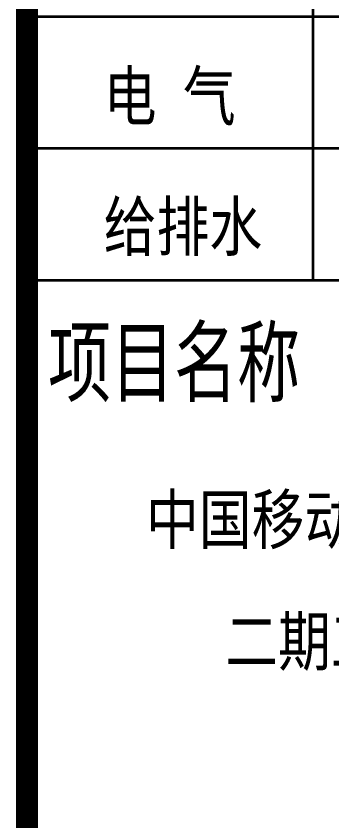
# Model space of a CAD drawing. Extents: x 1109697 to 1467097, y -139975 to 53891.
# Drawn here: x 1272847 to 1274282, y -131934 to -128272 of the extents above; entities that cross this region are included whole.
import ezdxf
from ezdxf.enums import TextEntityAlignment as Align

# ---------------------------------------------------------------- set-up
doc = ezdxf.new("R2010")
doc.units = 0
doc.header["$LTSCALE"] = 1000
doc.header["$MEASUREMENT"] = 0
doc.layers.add('PUB_TEXT', color=7, linetype='Continuous')
doc.layers.add('PUB_TITLE', color=4, linetype='Continuous')
doc.layers.add('图框', color=4, linetype='Continuous', lineweight=35)
doc.styles.add('-黑体', font='simhei.ttf', dxfattribs={"width": 0.8})

# ---------------------------------------------------------------- blocks, each defined once
blk = doc.blocks.new('图签01')
at = {"layer": '图框', "linetype": 'Continuous'}
blk.add_line((1795183, 92264.5), (1795183, 97064.5), dxfattribs=at)
at = {"layer": '图框', "color": 4}
for p, q in [((1793883, 93464.5), (1797883, 93464.5)), ((1793883, 92864.5), (1797883, 92864.5)), ((1793883, 92264.5), (1797883, 92264.5))]:
    blk.add_line(p, q, dxfattribs=at)
at = {"layer": '图框', "style": '-黑体'}
for s, height, width, p in [('电 气', 220, 0.8, (1794231.1, 92991.6)), ('给排水', 220, 0.8, (1794231.1, 92398.6)), ('项目名称', 300, 0.7, (1793978.5, 91741.2))]:
    blk.add_text(s, height=height, dxfattribs=dict(at, width=width)).set_placement(p)
at = {"layer": '图框', "style": '-黑体', "width": 0.8}
for s, height, p in [('中国移动（洛阳）呼叫中心', 220.011, (1795863.8, 91064.8)), ('二期工程生产综合楼', 220.01, (1795863.8, 90510.8))]:
    blk.add_text(s, height=height, dxfattribs=at).set_placement(p, align=Align.CENTER)

msp = doc.modelspace()

# ---------------------------------------------------------------- linework, layer by layer
at = {"layer": 'PUB_TITLE', "const_width": 100}
msp.add_lwpolyline([(1272897, -81575.4), (1272897, -138975.4)], dxfattribs=at)

# ---------------------------------------------------------------- block references
at = {"layer": 'PUB_TEXT'}
msp.add_blockref('图签01', (-520986, -221737.8), dxfattribs=at)

doc.saveas('drawing.dxf')
